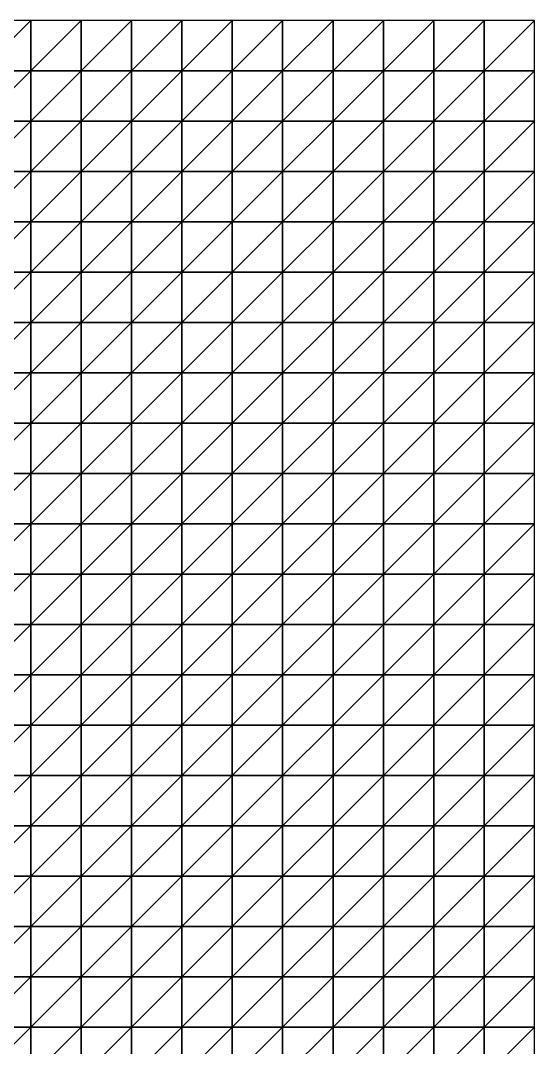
# Model space of a CAD drawing. Header units: metres. Extents: x 351000 to 353000, y 7455000 to 7457000.
# Drawn here: x 352745 to 353000, y 7456490 to 7457000 of the extents above; entities that cross this region are included whole.
import ezdxf

# ---------------------------------------------------------------- set-up
doc = ezdxf.new("R2010")
doc.units = ezdxf.units.M

msp = doc.modelspace()

# ---------------------------------------------------------------- linework, layer by layer
at = {"layer": 'BASE_OF_LEACHED_CAP_BOLC'}
for points in [[(352725, 7456975, 1226.52), (352750, 7456975, 1228.23), (352750, 7457000, 1225.68)], [(352725, 7456975, 1226.52), (352750, 7457000, 1225.68), (352725, 7457000, 1224.01)], [(352750, 7456975, 1228.23), (352775, 7456975, 1230.27), (352775, 7457000, 1228.01)], [(352750, 7456975, 1228.23), (352775, 7457000, 1228.01), (352750, 7457000, 1225.68)], [(352775, 7456975, 1230.27), (352800, 7456975, 1228.71), (352800, 7457000, 1228.21)], [(352775, 7456975, 1230.27), (352800, 7457000, 1228.21), (352775, 7457000, 1228.01)], [(352800, 7456975, 1228.71), (352825, 7456975, 1223.47), (352825, 7457000, 1223.65)], [(352800, 7456975, 1228.71), (352825, 7457000, 1223.65), (352800, 7457000, 1228.21)], [(352825, 7456975, 1223.47), (352850, 7456975, 1219.53), (352850, 7457000, 1219.75)], [(352825, 7456975, 1223.47), (352850, 7457000, 1219.75), (352825, 7457000, 1223.65)], [(352850, 7456975, 1219.53), (352875, 7456975, 1216.82), (352875, 7457000, 1216.39)], [(352850, 7456975, 1219.53), (352875, 7457000, 1216.39), (352850, 7457000, 1219.75)], [(352875, 7456975, 1216.82), (352900, 7456975, 1215.05), (352900, 7457000, 1213.5)], [(352875, 7456975, 1216.82), (352900, 7457000, 1213.5), (352875, 7457000, 1216.39)], [(352900, 7456975, 1215.05), (352925, 7456975, 1208.54), (352925, 7457000, 1209.03)], [(352900, 7456975, 1215.05), (352925, 7457000, 1209.03), (352900, 7457000, 1213.5)], [(352925, 7456975, 1208.54), (352950, 7456975, 1202.13), (352950, 7457000, 1201.93)], [(352925, 7456975, 1208.54), (352950, 7457000, 1201.93), (352925, 7457000, 1209.03)], [(352950, 7456975, 1202.13), (352975, 7456975, 1197.61), (352975, 7457000, 1196.42)], [(352950, 7456975, 1202.13), (352975, 7457000, 1196.42), (352950, 7457000, 1201.93)], [(352975, 7456975, 1197.61), (353000, 7456975, 1195.52), (353000, 7457000, 1193.24)], [(352975, 7456975, 1197.61), (353000, 7457000, 1193.24), (352975, 7457000, 1196.42)], [(352725, 7456950, 1228.24), (352750, 7456950, 1229.85), (352750, 7456975, 1228.23)], [(352725, 7456950, 1228.24), (352750, 7456975, 1228.23), (352725, 7456975, 1226.52)], [(352750, 7456950, 1229.85), (352775, 7456950, 1231.48), (352775, 7456975, 1230.27)], [(352750, 7456950, 1229.85), (352775, 7456975, 1230.27), (352750, 7456975, 1228.23)], [(352775, 7456950, 1231.48), (352800, 7456950, 1229.66), (352800, 7456975, 1228.71)], [(352775, 7456950, 1231.48), (352800, 7456975, 1228.71), (352775, 7456975, 1230.27)], [(352800, 7456950, 1229.66), (352825, 7456950, 1224.29), (352825, 7456975, 1223.47)], [(352800, 7456950, 1229.66), (352825, 7456975, 1223.47), (352800, 7456975, 1228.71)], [(352825, 7456950, 1224.29), (352850, 7456950, 1220.51), (352850, 7456975, 1219.53)], [(352825, 7456950, 1224.29), (352850, 7456975, 1219.53), (352825, 7456975, 1223.47)], [(352850, 7456950, 1220.51), (352875, 7456950, 1218.47), (352875, 7456975, 1216.82)], [(352850, 7456950, 1220.51), (352875, 7456975, 1216.82), (352850, 7456975, 1219.53)], [(352875, 7456950, 1218.47), (352900, 7456950, 1214.25), (352900, 7456975, 1215.05)], [(352875, 7456950, 1218.47), (352900, 7456975, 1215.05), (352875, 7456975, 1216.82)], [(352900, 7456950, 1214.25), (352925, 7456950, 1207.44), (352925, 7456975, 1208.54)], [(352900, 7456950, 1214.25), (352925, 7456975, 1208.54), (352900, 7456975, 1215.05)], [(352925, 7456950, 1207.44), (352950, 7456950, 1201.92), (352950, 7456975, 1202.13)], [(352925, 7456950, 1207.44), (352950, 7456975, 1202.13), (352925, 7456975, 1208.54)], [(352950, 7456950, 1201.92), (352975, 7456950, 1198.57), (352975, 7456975, 1197.61)], [(352950, 7456950, 1201.92), (352975, 7456975, 1197.61), (352950, 7456975, 1202.13)], [(352975, 7456950, 1198.57), (353000, 7456950, 1197.71), (353000, 7456975, 1195.52)], [(352975, 7456950, 1198.57), (353000, 7456975, 1195.52), (352975, 7456975, 1197.61)], [(352725, 7456925, 1228.77), (352750, 7456925, 1230.15), (352750, 7456950, 1229.85)], [(352725, 7456925, 1228.77), (352750, 7456950, 1229.85), (352725, 7456950, 1228.24)], [(352750, 7456925, 1230.15), (352775, 7456925, 1231.27), (352775, 7456950, 1231.48)], [(352750, 7456925, 1230.15), (352775, 7456950, 1231.48), (352750, 7456950, 1229.85)], [(352775, 7456925, 1231.27), (352800, 7456925, 1231.08), (352800, 7456950, 1229.66)], [(352775, 7456925, 1231.27), (352800, 7456950, 1229.66), (352775, 7456950, 1231.48)], [(352800, 7456925, 1231.08), (352825, 7456925, 1226.22), (352825, 7456950, 1224.29)], [(352800, 7456925, 1231.08), (352825, 7456950, 1224.29), (352800, 7456950, 1229.66)], [(352825, 7456925, 1226.22), (352850, 7456925, 1222.63), (352850, 7456950, 1220.51)], [(352825, 7456925, 1226.22), (352850, 7456950, 1220.51), (352825, 7456950, 1224.29)], [(352850, 7456925, 1222.63), (352875, 7456925, 1218.49), (352875, 7456950, 1218.47)], [(352850, 7456925, 1222.63), (352875, 7456950, 1218.47), (352850, 7456950, 1220.51)], [(352875, 7456925, 1218.49), (352900, 7456925, 1211.79), (352900, 7456950, 1214.25)], [(352875, 7456925, 1218.49), (352900, 7456950, 1214.25), (352875, 7456950, 1218.47)], [(352900, 7456925, 1211.79), (352925, 7456925, 1205.67), (352925, 7456950, 1207.44)], [(352900, 7456925, 1211.79), (352925, 7456950, 1207.44), (352900, 7456950, 1214.25)], [(352925, 7456925, 1205.67), (352950, 7456925, 1201.24), (352950, 7456950, 1201.92)], [(352925, 7456925, 1205.67), (352950, 7456950, 1201.92), (352925, 7456950, 1207.44)], [(352950, 7456925, 1201.24), (352975, 7456925, 1199.2), (352975, 7456950, 1198.57)], [(352950, 7456925, 1201.24), (352975, 7456950, 1198.57), (352950, 7456950, 1201.92)], [(352975, 7456925, 1199.2), (353000, 7456925, 1199.65), (353000, 7456950, 1197.71)], [(352975, 7456925, 1199.2), (353000, 7456950, 1197.71), (352975, 7456950, 1198.57)], [(352725, 7456900, 1227.89), (352750, 7456900, 1228.98), (352750, 7456925, 1230.15)], [(352725, 7456900, 1227.89), (352750, 7456925, 1230.15), (352725, 7456925, 1228.77)], [(352750, 7456900, 1228.98), (352775, 7456900, 1229.55), (352775, 7456925, 1231.27)], [(352750, 7456900, 1228.98), (352775, 7456925, 1231.27), (352750, 7456925, 1230.15)], [(352775, 7456900, 1229.55), (352800, 7456900, 1228.66), (352800, 7456925, 1231.08)], [(352775, 7456900, 1229.55), (352800, 7456925, 1231.08), (352775, 7456925, 1231.27)], [(352800, 7456900, 1228.66), (352825, 7456900, 1225.76), (352825, 7456925, 1226.22)], [(352800, 7456900, 1228.66), (352825, 7456925, 1226.22), (352800, 7456925, 1231.08)], [(352825, 7456900, 1225.76), (352850, 7456900, 1220.91), (352850, 7456925, 1222.63)], [(352825, 7456900, 1225.76), (352850, 7456925, 1222.63), (352825, 7456925, 1226.22)], [(352850, 7456900, 1220.91), (352875, 7456900, 1214.8), (352875, 7456925, 1218.49)], [(352850, 7456900, 1220.91), (352875, 7456925, 1218.49), (352850, 7456925, 1222.63)], [(352875, 7456900, 1214.8), (352900, 7456900, 1208.51), (352900, 7456925, 1211.79)], [(352875, 7456900, 1214.8), (352900, 7456925, 1211.79), (352875, 7456925, 1218.49)], [(352900, 7456900, 1208.51), (352925, 7456900, 1203.26), (352925, 7456925, 1205.67)], [(352900, 7456900, 1208.51), (352925, 7456925, 1205.67), (352900, 7456925, 1211.79)], [(352925, 7456900, 1203.26), (352950, 7456900, 1200.07), (352950, 7456925, 1201.24)], [(352925, 7456900, 1203.26), (352950, 7456925, 1201.24), (352925, 7456925, 1205.67)], [(352950, 7456900, 1200.07), (352975, 7456900, 1199.45), (352975, 7456925, 1199.2)], [(352950, 7456900, 1200.07), (352975, 7456925, 1199.2), (352950, 7456925, 1201.24)], [(352975, 7456900, 1199.45), (353000, 7456900, 1201.28), (353000, 7456925, 1199.65)], [(352975, 7456900, 1199.45), (353000, 7456925, 1199.65), (352975, 7456925, 1199.2)], [(352725, 7456875, 1225.65), (352750, 7456875, 1226.44), (352750, 7456900, 1228.98)], [(352725, 7456875, 1225.65), (352750, 7456900, 1228.98), (352725, 7456900, 1227.89)], [(352750, 7456875, 1226.44), (352775, 7456875, 1226.48), (352775, 7456900, 1229.55)], [(352750, 7456875, 1226.44), (352775, 7456900, 1229.55), (352750, 7456900, 1228.98)], [(352775, 7456875, 1226.48), (352800, 7456875, 1224.95), (352800, 7456900, 1228.66)], [(352775, 7456875, 1226.48), (352800, 7456900, 1228.66), (352775, 7456900, 1229.55)], [(352800, 7456875, 1224.95), (352825, 7456875, 1221.48), (352825, 7456900, 1225.76)], [(352800, 7456875, 1224.95), (352825, 7456900, 1225.76), (352800, 7456900, 1228.66)], [(352825, 7456875, 1221.48), (352850, 7456875, 1216.32), (352850, 7456900, 1220.91)], [(352825, 7456875, 1221.48), (352850, 7456900, 1220.91), (352825, 7456900, 1225.76)], [(352850, 7456875, 1216.32), (352875, 7456875, 1210.31), (352875, 7456900, 1214.8)], [(352850, 7456875, 1216.32), (352875, 7456900, 1214.8), (352850, 7456900, 1220.91)], [(352875, 7456875, 1210.31), (352900, 7456875, 1204.61), (352900, 7456900, 1208.51)], [(352875, 7456875, 1210.31), (352900, 7456900, 1208.51), (352875, 7456900, 1214.8)], [(352900, 7456875, 1204.61), (352925, 7456875, 1200.39), (352925, 7456900, 1203.26)], [(352900, 7456875, 1204.61), (352925, 7456900, 1203.26), (352900, 7456900, 1208.51)], [(352925, 7456875, 1200.39), (352950, 7456875, 1198.54), (352950, 7456900, 1200.07)], [(352925, 7456875, 1200.39), (352950, 7456900, 1200.07), (352925, 7456900, 1203.26)], [(352950, 7456875, 1198.54), (352975, 7456875, 1199.37), (352975, 7456900, 1199.45)], [(352950, 7456875, 1198.54), (352975, 7456900, 1199.45), (352950, 7456900, 1200.07)], [(352975, 7456875, 1199.37), (353000, 7456875, 1202.56), (353000, 7456900, 1201.28)], [(352975, 7456875, 1199.37), (353000, 7456900, 1201.28), (352975, 7456900, 1199.45)], [(352725, 7456850, 1222.38), (352750, 7456850, 1222.91), (352750, 7456875, 1226.44)], [(352725, 7456850, 1222.38), (352750, 7456875, 1226.44), (352725, 7456875, 1225.65)], [(352750, 7456850, 1222.91), (352775, 7456850, 1222.49), (352775, 7456875, 1226.48)], [(352750, 7456850, 1222.91), (352775, 7456875, 1226.48), (352750, 7456875, 1226.44)], [(352775, 7456850, 1222.49), (352800, 7456850, 1220.42), (352800, 7456875, 1224.95)], [(352775, 7456850, 1222.49), (352800, 7456875, 1224.95), (352775, 7456875, 1226.48)], [(352800, 7456850, 1220.42), (352825, 7456850, 1216.5), (352825, 7456875, 1221.48)], [(352800, 7456850, 1220.42), (352825, 7456875, 1221.48), (352800, 7456875, 1224.95)], [(352825, 7456850, 1216.5), (352850, 7456850, 1211.19), (352850, 7456875, 1216.32)], [(352825, 7456850, 1216.5), (352850, 7456875, 1216.32), (352825, 7456875, 1221.48)], [(352850, 7456850, 1211.19), (352875, 7456850, 1205.43), (352875, 7456875, 1210.31)], [(352850, 7456850, 1211.19), (352875, 7456875, 1210.31), (352850, 7456875, 1216.32)], [(352875, 7456850, 1205.43), (352900, 7456850, 1200.43), (352900, 7456875, 1204.61)], [(352875, 7456850, 1205.43), (352900, 7456875, 1204.61), (352875, 7456875, 1210.31)], [(352900, 7456850, 1200.43), (352925, 7456850, 1197.31), (352925, 7456875, 1200.39)], [(352900, 7456850, 1200.43), (352925, 7456875, 1200.39), (352900, 7456875, 1204.61)], [(352925, 7456850, 1197.31), (352950, 7456850, 1196.79), (352950, 7456875, 1198.54)], [(352925, 7456850, 1197.31), (352950, 7456875, 1198.54), (352925, 7456875, 1200.39)], [(352950, 7456850, 1196.79), (352975, 7456850, 1199.01), (352975, 7456875, 1199.37)], [(352950, 7456850, 1196.79), (352975, 7456875, 1199.37), (352950, 7456875, 1198.54)], [(352975, 7456850, 1199.01), (353000, 7456850, 1203.46), (353000, 7456875, 1202.56)], [(352975, 7456850, 1199.01), (353000, 7456875, 1202.56), (352975, 7456875, 1199.37)], [(352725, 7456825, 1218.64), (352750, 7456825, 1219), (352750, 7456850, 1222.91)], [(352725, 7456825, 1218.64), (352750, 7456850, 1222.91), (352725, 7456850, 1222.38)], [(352750, 7456825, 1219), (352775, 7456825, 1218.2), (352775, 7456850, 1222.49)], [(352750, 7456825, 1219), (352775, 7456850, 1222.49), (352750, 7456850, 1222.91)], [(352775, 7456825, 1218.2), (352800, 7456825, 1215.68), (352800, 7456850, 1220.42)], [(352775, 7456825, 1218.2), (352800, 7456850, 1220.42), (352775, 7456850, 1222.49)], [(352800, 7456825, 1215.68), (352825, 7456825, 1211.43), (352825, 7456850, 1216.5)], [(352800, 7456825, 1215.68), (352825, 7456850, 1216.5), (352800, 7456850, 1220.42)], [(352825, 7456825, 1211.43), (352850, 7456825, 1206.07), (352850, 7456850, 1211.19)], [(352825, 7456825, 1211.43), (352850, 7456850, 1211.19), (352825, 7456850, 1216.5)], [(352850, 7456825, 1206.07), (352875, 7456825, 1200.64), (352875, 7456850, 1205.43)], [(352850, 7456825, 1206.07), (352875, 7456850, 1205.43), (352850, 7456850, 1211.19)], [(352875, 7456825, 1200.64), (352900, 7456825, 1196.37), (352900, 7456850, 1200.43)], [(352875, 7456825, 1200.64), (352900, 7456850, 1200.43), (352875, 7456850, 1205.43)], [(352900, 7456825, 1196.37), (352925, 7456825, 1194.31), (352925, 7456850, 1197.31)], [(352900, 7456825, 1196.37), (352925, 7456850, 1197.31), (352900, 7456850, 1200.43)], [(352925, 7456825, 1194.31), (352950, 7456825, 1195.01), (352950, 7456850, 1196.79)], [(352925, 7456825, 1194.31), (352950, 7456850, 1196.79), (352925, 7456850, 1197.31)], [(352950, 7456825, 1195.01), (352975, 7456825, 1198.45), (352975, 7456850, 1199.01)], [(352950, 7456825, 1195.01), (352975, 7456850, 1199.01), (352950, 7456850, 1196.79)], [(352975, 7456825, 1198.45), (353000, 7456825, 1203.99), (353000, 7456850, 1203.46)], [(352975, 7456825, 1198.45), (353000, 7456850, 1203.46), (352975, 7456850, 1199.01)], [(352725, 7456800, 1215.12), (352750, 7456800, 1215.4), (352750, 7456825, 1219)], [(352725, 7456800, 1215.12), (352750, 7456825, 1219), (352725, 7456825, 1218.64)], [(352750, 7456800, 1215.4), (352775, 7456800, 1214.31), (352775, 7456825, 1218.2)], [(352750, 7456800, 1215.4), (352775, 7456825, 1218.2), (352750, 7456825, 1219)], [(352775, 7456800, 1214.31), (352800, 7456800, 1211.42), (352800, 7456825, 1215.68)], [(352775, 7456800, 1214.31), (352800, 7456825, 1215.68), (352775, 7456825, 1218.2)], [(352800, 7456800, 1211.42), (352825, 7456800, 1206.9), (352825, 7456825, 1211.43)], [(352800, 7456800, 1211.42), (352825, 7456825, 1211.43), (352800, 7456825, 1215.68)], [(352825, 7456800, 1206.9), (352850, 7456800, 1201.52), (352850, 7456825, 1206.07)], [(352825, 7456800, 1206.9), (352850, 7456825, 1206.07), (352825, 7456825, 1211.43)], [(352850, 7456800, 1201.52), (352875, 7456800, 1196.42), (352875, 7456825, 1200.64)], [(352850, 7456800, 1201.52), (352875, 7456825, 1200.64), (352850, 7456825, 1206.07)], [(352875, 7456800, 1196.42), (352900, 7456800, 1192.82), (352900, 7456825, 1196.37)], [(352875, 7456800, 1196.42), (352900, 7456825, 1196.37), (352875, 7456825, 1200.64)], [(352900, 7456800, 1192.82), (352925, 7456800, 1191.66), (352925, 7456825, 1194.31)], [(352900, 7456800, 1192.82), (352925, 7456825, 1194.31), (352900, 7456825, 1196.37)], [(352925, 7456800, 1191.66), (352950, 7456800, 1193.38), (352950, 7456825, 1195.01)], [(352925, 7456800, 1191.66), (352950, 7456825, 1195.01), (352925, 7456825, 1194.31)], [(352950, 7456800, 1193.38), (352975, 7456800, 1197.79), (352975, 7456825, 1198.45)], [(352950, 7456800, 1193.38), (352975, 7456825, 1198.45), (352950, 7456825, 1195.01)], [(352975, 7456800, 1197.79), (353000, 7456800, 1204.13), (353000, 7456825, 1203.99)], [(352975, 7456800, 1197.79), (353000, 7456825, 1203.99), (352975, 7456825, 1198.45)], [(352725, 7456775, 1212.52), (352750, 7456775, 1212.83), (352750, 7456800, 1215.4)], [(352725, 7456775, 1212.52), (352750, 7456800, 1215.4), (352725, 7456800, 1215.12)], [(352750, 7456775, 1212.83), (352775, 7456775, 1211.51), (352775, 7456800, 1214.31)], [(352750, 7456775, 1212.83), (352775, 7456800, 1214.31), (352750, 7456800, 1215.4)], [(352775, 7456775, 1211.51), (352800, 7456775, 1208.28), (352800, 7456800, 1211.42)], [(352775, 7456775, 1211.51), (352800, 7456800, 1211.42), (352775, 7456800, 1214.31)], [(352800, 7456775, 1208.28), (352825, 7456775, 1203.5), (352825, 7456800, 1206.9)], [(352800, 7456775, 1208.28), (352825, 7456800, 1206.9), (352800, 7456800, 1211.42)], [(352825, 7456775, 1203.5), (352850, 7456775, 1198.08), (352850, 7456800, 1201.52)], [(352825, 7456775, 1203.5), (352850, 7456800, 1201.52), (352825, 7456800, 1206.9)], [(352850, 7456775, 1198.08), (352875, 7456775, 1193.21), (352875, 7456800, 1196.42)], [(352850, 7456775, 1198.08), (352875, 7456800, 1196.42), (352850, 7456800, 1201.52)], [(352875, 7456775, 1193.21), (352900, 7456775, 1190.1), (352900, 7456800, 1192.82)], [(352875, 7456775, 1193.21), (352900, 7456800, 1192.82), (352875, 7456800, 1196.42)], [(352900, 7456775, 1190.1), (352925, 7456775, 1189.61), (352925, 7456800, 1191.66)], [(352900, 7456775, 1190.1), (352925, 7456800, 1191.66), (352900, 7456800, 1192.82)], [(352925, 7456775, 1189.61), (352950, 7456775, 1192.04), (352950, 7456800, 1193.38)], [(352925, 7456775, 1189.61), (352950, 7456800, 1193.38), (352925, 7456800, 1191.66)], [(352950, 7456775, 1192.04), (352975, 7456775, 1197.07), (352975, 7456800, 1197.79)], [(352950, 7456775, 1192.04), (352975, 7456800, 1197.79), (352950, 7456800, 1193.38)], [(352975, 7456775, 1197.07), (353000, 7456775, 1203.89), (353000, 7456800, 1204.13)], [(352975, 7456775, 1197.07), (353000, 7456800, 1204.13), (352975, 7456800, 1197.79)], [(352725, 7456750, 1211.48), (352750, 7456750, 1211.85), (352750, 7456775, 1212.83)], [(352725, 7456750, 1211.48), (352750, 7456775, 1212.83), (352725, 7456775, 1212.52)], [(352750, 7456750, 1211.85), (352775, 7456750, 1210.32), (352775, 7456775, 1211.51)], [(352750, 7456750, 1211.85), (352775, 7456775, 1211.51), (352750, 7456775, 1212.83)], [(352775, 7456750, 1210.32), (352800, 7456750, 1206.75), (352800, 7456775, 1208.28)], [(352775, 7456750, 1210.32), (352800, 7456775, 1208.28), (352775, 7456775, 1211.51)], [(352800, 7456750, 1206.75), (352825, 7456750, 1201.67), (352825, 7456775, 1203.5)], [(352800, 7456750, 1206.75), (352825, 7456775, 1203.5), (352800, 7456775, 1208.28)], [(352825, 7456750, 1201.67), (352850, 7456750, 1196.11), (352850, 7456775, 1198.08)], [(352825, 7456750, 1201.67), (352850, 7456775, 1198.08), (352825, 7456775, 1203.5)], [(352850, 7456750, 1196.11), (352875, 7456750, 1191.32), (352875, 7456775, 1193.21)], [(352850, 7456750, 1196.11), (352875, 7456775, 1193.21), (352850, 7456775, 1198.08)], [(352875, 7456750, 1191.32), (352900, 7456750, 1188.47), (352900, 7456775, 1190.1)], [(352875, 7456750, 1191.32), (352900, 7456775, 1190.1), (352875, 7456775, 1193.21)], [(352900, 7456750, 1188.47), (352925, 7456750, 1188.34), (352925, 7456775, 1189.61)], [(352900, 7456750, 1188.47), (352925, 7456775, 1189.61), (352900, 7456775, 1190.1)], [(352925, 7456750, 1188.34), (352950, 7456750, 1191.11), (352950, 7456775, 1192.04)], [(352925, 7456750, 1188.34), (352950, 7456775, 1192.04), (352925, 7456775, 1189.61)], [(352950, 7456750, 1191.11), (352975, 7456750, 1196.4), (352975, 7456775, 1197.07)], [(352950, 7456750, 1191.11), (352975, 7456775, 1197.07), (352950, 7456775, 1192.04)], [(352975, 7456750, 1196.4), (353000, 7456750, 1203.33), (353000, 7456775, 1203.89)], [(352975, 7456750, 1196.4), (353000, 7456775, 1203.89), (352975, 7456775, 1197.07)], [(352725, 7456725, 1212.37), (352750, 7456725, 1212.82), (352750, 7456750, 1211.85)], [(352725, 7456725, 1212.37), (352750, 7456750, 1211.85), (352725, 7456750, 1211.48)], [(352750, 7456725, 1212.82), (352775, 7456725, 1211.06), (352775, 7456750, 1210.32)], [(352750, 7456725, 1212.82), (352775, 7456750, 1210.32), (352750, 7456750, 1211.85)], [(352775, 7456725, 1211.06), (352800, 7456725, 1207.11), (352800, 7456750, 1206.75)], [(352775, 7456725, 1211.06), (352800, 7456750, 1206.75), (352775, 7456750, 1210.32)], [(352800, 7456725, 1207.11), (352825, 7456725, 1201.66), (352825, 7456750, 1201.67)], [(352800, 7456725, 1207.11), (352825, 7456750, 1201.67), (352800, 7456750, 1206.75)], [(352825, 7456725, 1201.66), (352850, 7456725, 1195.84), (352850, 7456750, 1196.11)], [(352825, 7456725, 1201.66), (352850, 7456750, 1196.11), (352825, 7456750, 1201.67)], [(352850, 7456725, 1195.84), (352875, 7456725, 1190.93), (352875, 7456750, 1191.32)], [(352850, 7456725, 1195.84), (352875, 7456750, 1191.32), (352850, 7456750, 1196.11)], [(352875, 7456725, 1190.93), (352900, 7456725, 1188.08), (352900, 7456750, 1188.47)], [(352875, 7456725, 1190.93), (352900, 7456750, 1188.47), (352875, 7456750, 1191.32)], [(352900, 7456725, 1188.08), (352925, 7456725, 1187.97), (352925, 7456750, 1188.34)], [(352900, 7456725, 1188.08), (352925, 7456750, 1188.34), (352900, 7456750, 1188.47)], [(352925, 7456725, 1187.97), (352950, 7456725, 1190.72), (352950, 7456750, 1191.11)], [(352925, 7456725, 1187.97), (352950, 7456750, 1191.11), (352925, 7456750, 1188.34)], [(352950, 7456725, 1190.72), (352975, 7456725, 1195.86), (352975, 7456750, 1196.4)], [(352950, 7456725, 1190.72), (352975, 7456750, 1196.4), (352950, 7456750, 1191.11)], [(352975, 7456725, 1195.86), (353000, 7456725, 1202.54), (353000, 7456750, 1203.33)], [(352975, 7456725, 1195.86), (353000, 7456750, 1203.33), (352975, 7456750, 1196.4)], [(352725, 7456700, 1215.33), (352750, 7456700, 1215.83), (352750, 7456725, 1212.82)], [(352725, 7456700, 1215.33), (352750, 7456725, 1212.82), (352725, 7456725, 1212.37)], [(352750, 7456700, 1215.83), (352775, 7456700, 1213.79), (352775, 7456725, 1211.06)], [(352750, 7456700, 1215.83), (352775, 7456725, 1211.06), (352750, 7456725, 1212.82)], [(352775, 7456700, 1213.79), (352800, 7456700, 1209.41), (352800, 7456725, 1207.11)], [(352775, 7456700, 1213.79), (352800, 7456725, 1207.11), (352775, 7456725, 1211.06)], [(352800, 7456700, 1209.41), (352825, 7456700, 1203.51), (352825, 7456725, 1201.66)], [(352800, 7456700, 1209.41), (352825, 7456725, 1201.66), (352800, 7456725, 1207.11)], [(352825, 7456700, 1203.51), (352850, 7456700, 1197.3), (352850, 7456725, 1195.84)], [(352825, 7456700, 1203.51), (352850, 7456725, 1195.84), (352825, 7456725, 1201.66)], [(352850, 7456700, 1197.3), (352875, 7456700, 1192.11), (352875, 7456725, 1190.93)], [(352850, 7456700, 1197.3), (352875, 7456725, 1190.93), (352850, 7456725, 1195.84)], [(352875, 7456700, 1192.11), (352900, 7456700, 1189), (352900, 7456725, 1188.08)], [(352875, 7456700, 1192.11), (352900, 7456725, 1188.08), (352875, 7456725, 1190.93)], [(352900, 7456700, 1189), (352925, 7456700, 1188.61), (352925, 7456725, 1187.97)], [(352900, 7456700, 1189), (352925, 7456725, 1187.97), (352900, 7456725, 1188.08)], [(352925, 7456700, 1188.61), (352950, 7456700, 1190.96), (352950, 7456725, 1190.72)], [(352925, 7456700, 1188.61), (352950, 7456725, 1190.72), (352925, 7456725, 1187.97)], [(352950, 7456700, 1190.96), (352975, 7456700, 1195.6), (352975, 7456725, 1195.86)], [(352950, 7456700, 1190.96), (352975, 7456725, 1195.86), (352950, 7456725, 1190.72)], [(352975, 7456700, 1195.6), (353000, 7456700, 1201.71), (353000, 7456725, 1202.54)], [(352975, 7456700, 1195.6), (353000, 7456725, 1202.54), (352975, 7456725, 1195.86)], [(352725, 7456675, 1220.22), (352750, 7456675, 1220.69), (352750, 7456700, 1215.83)], [(352725, 7456675, 1220.22), (352750, 7456700, 1215.83), (352725, 7456700, 1215.33)], [(352750, 7456675, 1220.69), (352775, 7456675, 1218.32), (352775, 7456700, 1213.79)], [(352750, 7456675, 1220.69), (352775, 7456700, 1213.79), (352750, 7456700, 1215.83)], [(352775, 7456675, 1218.32), (352800, 7456675, 1213.47), (352800, 7456700, 1209.41)], [(352775, 7456675, 1218.32), (352800, 7456700, 1209.41), (352775, 7456700, 1213.79)], [(352800, 7456675, 1213.47), (352825, 7456675, 1207.07), (352825, 7456700, 1203.51)], [(352800, 7456675, 1213.47), (352825, 7456700, 1203.51), (352800, 7456700, 1209.41)], [(352825, 7456675, 1207.07), (352850, 7456675, 1200.4), (352850, 7456700, 1197.3)], [(352825, 7456675, 1207.07), (352850, 7456700, 1197.3), (352825, 7456700, 1203.51)], [(352850, 7456675, 1200.4), (352875, 7456675, 1194.78), (352875, 7456700, 1192.11)], [(352850, 7456675, 1200.4), (352875, 7456700, 1192.11), (352850, 7456700, 1197.3)], [(352875, 7456675, 1194.78), (352900, 7456675, 1191.22), (352900, 7456700, 1189)], [(352875, 7456675, 1194.78), (352900, 7456700, 1189), (352875, 7456700, 1192.11)], [(352900, 7456675, 1191.22), (352925, 7456675, 1190.29), (352925, 7456700, 1188.61)], [(352900, 7456675, 1191.22), (352925, 7456700, 1188.61), (352900, 7456700, 1189)], [(352925, 7456675, 1190.29), (352950, 7456675, 1191.98), (352950, 7456700, 1190.96)], [(352925, 7456675, 1190.29), (352950, 7456700, 1190.96), (352925, 7456700, 1188.61)], [(352950, 7456675, 1191.98), (352975, 7456675, 1195.82), (352975, 7456700, 1195.6)], [(352950, 7456675, 1191.98), (352975, 7456700, 1195.6), (352950, 7456700, 1190.96)], [(352975, 7456675, 1195.82), (353000, 7456675, 1201.09), (353000, 7456700, 1201.71)], [(352975, 7456675, 1195.82), (353000, 7456700, 1201.71), (352975, 7456700, 1195.6)], [(352725, 7456650, 1226.65), (352750, 7456650, 1227), (352750, 7456675, 1220.69)], [(352725, 7456650, 1226.65), (352750, 7456675, 1220.69), (352725, 7456675, 1220.22)], [(352750, 7456650, 1227), (352775, 7456650, 1224.26), (352775, 7456675, 1218.32)], [(352750, 7456650, 1227), (352775, 7456675, 1218.32), (352750, 7456675, 1220.69)], [(352775, 7456650, 1224.26), (352800, 7456650, 1218.93), (352800, 7456675, 1213.47)], [(352775, 7456650, 1224.26), (352800, 7456675, 1213.47), (352775, 7456675, 1218.32)], [(352800, 7456650, 1218.93), (352825, 7456650, 1212.04), (352825, 7456675, 1207.07)], [(352800, 7456650, 1218.93), (352825, 7456675, 1207.07), (352800, 7456675, 1213.47)], [(352825, 7456650, 1212.04), (352850, 7456650, 1204.91), (352850, 7456675, 1200.4)], [(352825, 7456650, 1212.04), (352850, 7456675, 1200.4), (352825, 7456675, 1207.07)], [(352850, 7456650, 1204.91), (352875, 7456650, 1198.8), (352875, 7456675, 1194.78)], [(352850, 7456650, 1204.91), (352875, 7456675, 1194.78), (352850, 7456675, 1200.4)], [(352875, 7456650, 1198.8), (352900, 7456650, 1194.68), (352900, 7456675, 1191.22)], [(352875, 7456650, 1198.8), (352900, 7456675, 1191.22), (352875, 7456675, 1194.78)], [(352900, 7456650, 1194.68), (352925, 7456650, 1193.05), (352925, 7456675, 1190.29)], [(352900, 7456650, 1194.68), (352925, 7456675, 1190.29), (352900, 7456675, 1191.22)], [(352925, 7456650, 1193.05), (352950, 7456650, 1193.88), (352950, 7456675, 1191.98)], [(352925, 7456650, 1193.05), (352950, 7456675, 1191.98), (352925, 7456675, 1190.29)], [(352950, 7456650, 1193.88), (352975, 7456650, 1196.73), (352975, 7456675, 1195.82)], [(352950, 7456650, 1193.88), (352975, 7456675, 1195.82), (352950, 7456675, 1191.98)], [(352975, 7456650, 1196.73), (353000, 7456650, 1200.99), (353000, 7456675, 1201.09)], [(352975, 7456650, 1196.73), (353000, 7456675, 1201.09), (352975, 7456675, 1195.82)], [(352725, 7456625, 1234.06), (352750, 7456625, 1234.21), (352750, 7456650, 1227)], [(352725, 7456625, 1234.06), (352750, 7456650, 1227), (352725, 7456650, 1226.65)], [(352750, 7456625, 1234.21), (352775, 7456625, 1231.09), (352775, 7456650, 1224.26)], [(352750, 7456625, 1234.21), (352775, 7456650, 1224.26), (352750, 7456650, 1227)], [(352775, 7456625, 1231.09), (352800, 7456625, 1225.33), (352800, 7456650, 1218.93)], [(352775, 7456625, 1231.09), (352800, 7456650, 1218.93), (352775, 7456650, 1224.26)], [(352800, 7456625, 1225.33), (352825, 7456625, 1218.03), (352825, 7456650, 1212.04)], [(352800, 7456625, 1225.33), (352825, 7456650, 1212.04), (352800, 7456650, 1218.93)], [(352825, 7456625, 1218.03), (352850, 7456625, 1210.5), (352850, 7456650, 1204.91)], [(352825, 7456625, 1218.03), (352850, 7456650, 1204.91), (352825, 7456650, 1212.04)], [(352850, 7456625, 1210.5), (352875, 7456625, 1203.95), (352875, 7456650, 1198.8)], [(352850, 7456625, 1210.5), (352875, 7456650, 1198.8), (352850, 7456650, 1204.91)], [(352875, 7456625, 1203.95), (352900, 7456625, 1199.27), (352900, 7456650, 1194.68)], [(352875, 7456625, 1203.95), (352900, 7456650, 1194.68), (352875, 7456650, 1198.8)], [(352900, 7456625, 1199.27), (352925, 7456625, 1196.9), (352925, 7456650, 1193.05)], [(352900, 7456625, 1199.27), (352925, 7456650, 1193.05), (352900, 7456650, 1194.68)], [(352925, 7456625, 1196.9), (352950, 7456625, 1196.78), (352950, 7456650, 1193.88)], [(352925, 7456625, 1196.9), (352950, 7456650, 1193.88), (352925, 7456650, 1193.05)], [(352950, 7456625, 1196.78), (352975, 7456625, 1198.55), (352975, 7456650, 1196.73)], [(352950, 7456625, 1196.78), (352975, 7456650, 1196.73), (352950, 7456650, 1193.88)], [(352975, 7456625, 1198.55), (353000, 7456625, 1201.7), (353000, 7456650, 1200.99)], [(352975, 7456625, 1198.55), (353000, 7456650, 1200.99), (352975, 7456650, 1196.73)], [(352725, 7456600, 1241.82), (352750, 7456600, 1241.69), (352750, 7456625, 1234.21)], [(352725, 7456600, 1241.82), (352750, 7456625, 1234.21), (352725, 7456625, 1234.06)], [(352750, 7456600, 1241.69), (352775, 7456600, 1238.23), (352775, 7456625, 1231.09)], [(352750, 7456600, 1241.69), (352775, 7456625, 1231.09), (352750, 7456625, 1234.21)], [(352775, 7456600, 1238.23), (352800, 7456600, 1232.15), (352800, 7456625, 1225.33)], [(352775, 7456600, 1238.23), (352800, 7456625, 1225.33), (352775, 7456625, 1231.09)], [(352800, 7456600, 1232.15), (352825, 7456600, 1224.59), (352825, 7456625, 1218.03)], [(352800, 7456600, 1232.15), (352825, 7456625, 1218.03), (352800, 7456625, 1225.33)], [(352825, 7456600, 1224.59), (352850, 7456600, 1216.81), (352850, 7456625, 1210.5)], [(352825, 7456600, 1224.59), (352850, 7456625, 1210.5), (352825, 7456625, 1218.03)], [(352850, 7456600, 1216.81), (352875, 7456600, 1209.96), (352875, 7456625, 1203.95)], [(352850, 7456600, 1216.81), (352875, 7456625, 1203.95), (352850, 7456625, 1210.5)], [(352875, 7456600, 1209.96), (352900, 7456600, 1204.83), (352900, 7456625, 1199.27)], [(352875, 7456600, 1209.96), (352900, 7456625, 1199.27), (352875, 7456625, 1203.95)], [(352900, 7456600, 1204.83), (352925, 7456600, 1201.77), (352925, 7456625, 1196.9)], [(352900, 7456600, 1204.83), (352925, 7456625, 1196.9), (352900, 7456625, 1199.27)], [(352925, 7456600, 1201.77), (352950, 7456600, 1200.74), (352950, 7456625, 1196.78)], [(352925, 7456600, 1201.77), (352950, 7456625, 1196.78), (352925, 7456625, 1196.9)], [(352950, 7456600, 1200.74), (352975, 7456600, 1201.44), (352975, 7456625, 1198.55)], [(352950, 7456600, 1200.74), (352975, 7456625, 1198.55), (352950, 7456625, 1196.78)], [(352975, 7456600, 1201.44), (353000, 7456600, 1203.47), (353000, 7456625, 1201.7)], [(352975, 7456600, 1201.44), (353000, 7456625, 1201.7), (352975, 7456625, 1198.55)], [(352725, 7456575, 1247.1), (352750, 7456575, 1247.99), (352750, 7456600, 1241.69)], [(352725, 7456575, 1247.1), (352750, 7456600, 1241.69), (352725, 7456600, 1241.82)], [(352750, 7456575, 1247.99), (352775, 7456575, 1245.12), (352775, 7456600, 1238.23)], [(352750, 7456575, 1247.99), (352775, 7456600, 1238.23), (352750, 7456600, 1241.69)], [(352775, 7456575, 1245.12), (352800, 7456575, 1238.88), (352800, 7456600, 1232.15)], [(352775, 7456575, 1245.12), (352800, 7456600, 1232.15), (352775, 7456600, 1238.23)], [(352800, 7456575, 1238.88), (352825, 7456575, 1231.27), (352825, 7456600, 1224.59)], [(352800, 7456575, 1238.88), (352825, 7456600, 1224.59), (352800, 7456600, 1232.15)], [(352825, 7456575, 1231.27), (352850, 7456575, 1223.47), (352850, 7456600, 1216.81)], [(352825, 7456575, 1231.27), (352850, 7456600, 1216.81), (352825, 7456600, 1224.59)], [(352850, 7456575, 1223.47), (352875, 7456575, 1216.53), (352875, 7456600, 1209.96)], [(352850, 7456575, 1223.47), (352875, 7456600, 1209.96), (352850, 7456600, 1216.81)], [(352875, 7456575, 1216.53), (352900, 7456575, 1211.12), (352900, 7456600, 1204.83)], [(352875, 7456575, 1216.53), (352900, 7456600, 1204.83), (352875, 7456600, 1209.96)], [(352900, 7456575, 1211.12), (352925, 7456575, 1207.54), (352925, 7456600, 1201.77)], [(352900, 7456575, 1211.12), (352925, 7456600, 1201.77), (352900, 7456600, 1204.83)], [(352925, 7456575, 1207.54), (352950, 7456575, 1205.72), (352950, 7456600, 1200.74)], [(352925, 7456575, 1207.54), (352950, 7456600, 1200.74), (352925, 7456600, 1201.77)], [(352950, 7456575, 1205.72), (352975, 7456575, 1205.44), (352975, 7456600, 1201.44)], [(352950, 7456575, 1205.72), (352975, 7456600, 1201.44), (352950, 7456600, 1200.74)], [(352975, 7456575, 1205.44), (353000, 7456575, 1206.43), (353000, 7456600, 1203.47)], [(352975, 7456575, 1205.44), (353000, 7456600, 1203.47), (352975, 7456600, 1201.44)], [(352725, 7456550, 1249.83), (352750, 7456550, 1251.02), (352750, 7456575, 1247.99)], [(352725, 7456550, 1249.83), (352750, 7456575, 1247.99), (352725, 7456575, 1247.1)], [(352750, 7456550, 1251.02), (352775, 7456550, 1251.26), (352775, 7456575, 1245.12)], [(352750, 7456550, 1251.02), (352775, 7456575, 1245.12), (352750, 7456575, 1247.99)], [(352775, 7456550, 1251.26), (352800, 7456550, 1245.04), (352800, 7456575, 1238.88)], [(352775, 7456550, 1251.26), (352800, 7456575, 1238.88), (352775, 7456575, 1245.12)], [(352800, 7456550, 1245.04), (352825, 7456550, 1237.62), (352825, 7456575, 1231.27)], [(352800, 7456550, 1245.04), (352825, 7456575, 1231.27), (352800, 7456575, 1238.88)], [(352825, 7456550, 1237.62), (352850, 7456550, 1230.07), (352850, 7456575, 1223.47)], [(352825, 7456550, 1237.62), (352850, 7456575, 1223.47), (352825, 7456575, 1231.27)], [(352850, 7456550, 1230.07), (352875, 7456550, 1223.3), (352875, 7456575, 1216.53)], [(352850, 7456550, 1230.07), (352875, 7456575, 1216.53), (352850, 7456575, 1223.47)], [(352875, 7456550, 1223.3), (352900, 7456550, 1217.87), (352900, 7456575, 1211.12)], [(352875, 7456550, 1223.3), (352900, 7456575, 1211.12), (352875, 7456575, 1216.53)], [(352900, 7456550, 1217.87), (352925, 7456550, 1213.97), (352925, 7456575, 1207.54)], [(352900, 7456550, 1217.87), (352925, 7456575, 1207.54), (352900, 7456575, 1211.12)], [(352925, 7456550, 1213.97), (352950, 7456550, 1211.57), (352950, 7456575, 1205.72)], [(352925, 7456550, 1213.97), (352950, 7456575, 1205.72), (352925, 7456575, 1207.54)], [(352950, 7456550, 1211.57), (352975, 7456550, 1210.47), (352975, 7456575, 1205.44)], [(352950, 7456550, 1211.57), (352975, 7456575, 1205.44), (352950, 7456575, 1205.72)], [(352975, 7456550, 1210.47), (353000, 7456550, 1210.55), (353000, 7456575, 1206.43)], [(352975, 7456550, 1210.47), (353000, 7456575, 1206.43), (352975, 7456575, 1205.44)], [(352725, 7456525, 1255.78), (352750, 7456525, 1256.9), (352750, 7456550, 1251.02)], [(352725, 7456525, 1255.78), (352750, 7456550, 1251.02), (352725, 7456550, 1249.83)], [(352750, 7456525, 1256.9), (352775, 7456525, 1256.26), (352775, 7456550, 1251.26)], [(352750, 7456525, 1256.9), (352775, 7456550, 1251.26), (352750, 7456550, 1251.02)], [(352775, 7456525, 1256.26), (352800, 7456525, 1250.24), (352800, 7456550, 1245.04)], [(352775, 7456525, 1256.26), (352800, 7456550, 1245.04), (352775, 7456550, 1251.26)], [(352800, 7456525, 1250.24), (352825, 7456525, 1243.24), (352825, 7456550, 1237.62)], [(352800, 7456525, 1250.24), (352825, 7456550, 1237.62), (352800, 7456550, 1245.04)], [(352825, 7456525, 1243.24), (352850, 7456525, 1236.22), (352850, 7456550, 1230.07)], [(352825, 7456525, 1243.24), (352850, 7456550, 1230.07), (352825, 7456550, 1237.62)], [(352850, 7456525, 1236.22), (352875, 7456525, 1229.9), (352875, 7456550, 1223.3)], [(352850, 7456525, 1236.22), (352875, 7456550, 1223.3), (352850, 7456550, 1230.07)], [(352875, 7456525, 1229.9), (352900, 7456525, 1224.7), (352900, 7456550, 1217.87)], [(352875, 7456525, 1229.9), (352900, 7456550, 1217.87), (352875, 7456550, 1223.3)], [(352900, 7456525, 1224.7), (352925, 7456525, 1220.75), (352925, 7456550, 1213.97)], [(352900, 7456525, 1224.7), (352925, 7456550, 1213.97), (352900, 7456550, 1217.87)], [(352925, 7456525, 1220.75), (352950, 7456525, 1217.98), (352950, 7456550, 1211.57)], [(352925, 7456525, 1220.75), (352950, 7456550, 1211.57), (352925, 7456550, 1213.97)], [(352950, 7456525, 1217.98), (352975, 7456525, 1216.28), (352975, 7456550, 1210.47)], [(352950, 7456525, 1217.98), (352975, 7456550, 1210.47), (352950, 7456550, 1211.57)], [(352975, 7456525, 1216.28), (353000, 7456525, 1215.62), (353000, 7456550, 1210.55)], [(352975, 7456525, 1216.28), (353000, 7456550, 1210.55), (352975, 7456550, 1210.47)], [(352725, 7456500, 1263.47), (352750, 7456500, 1263.85), (352750, 7456525, 1256.9)], [(352725, 7456500, 1263.47), (352750, 7456525, 1256.9), (352725, 7456525, 1255.78)], [(352750, 7456500, 1263.85), (352775, 7456500, 1259.82), (352775, 7456525, 1256.26)], [(352750, 7456500, 1263.85), (352775, 7456525, 1256.26), (352750, 7456525, 1256.9)], [(352775, 7456500, 1259.82), (352800, 7456500, 1254.17), (352800, 7456525, 1250.24)], [(352775, 7456500, 1259.82), (352800, 7456525, 1250.24), (352775, 7456525, 1256.26)], [(352800, 7456500, 1254.17), (352825, 7456500, 1247.81), (352825, 7456525, 1243.24)], [(352800, 7456500, 1254.17), (352825, 7456525, 1243.24), (352800, 7456525, 1250.24)], [(352825, 7456500, 1247.81), (352850, 7456500, 1241.53), (352850, 7456525, 1236.22)], [(352825, 7456500, 1247.81), (352850, 7456525, 1236.22), (352825, 7456525, 1243.24)], [(352850, 7456500, 1241.53), (352875, 7456500, 1235.91), (352875, 7456525, 1229.9)], [(352850, 7456500, 1241.53), (352875, 7456525, 1229.9), (352850, 7456525, 1236.22)], [(352875, 7456500, 1235.91), (352900, 7456500, 1231.2), (352900, 7456525, 1224.7)], [(352875, 7456500, 1235.91), (352900, 7456525, 1224.7), (352875, 7456525, 1229.9)], [(352900, 7456500, 1231.2), (352925, 7456500, 1227.45), (352925, 7456525, 1220.75)], [(352900, 7456500, 1231.2), (352925, 7456525, 1220.75), (352900, 7456525, 1224.7)], [(352925, 7456500, 1227.45), (352950, 7456500, 1224.56), (352950, 7456525, 1217.98)], [(352925, 7456500, 1227.45), (352950, 7456525, 1217.98), (352925, 7456525, 1220.75)], [(352950, 7456500, 1224.56), (352975, 7456500, 1222.49), (352975, 7456525, 1216.28)], [(352950, 7456500, 1224.56), (352975, 7456525, 1216.28), (352950, 7456525, 1217.98)], [(352975, 7456500, 1222.49), (353000, 7456500, 1221.28), (353000, 7456525, 1215.62)], [(352975, 7456500, 1222.49), (353000, 7456525, 1215.62), (352975, 7456525, 1216.28)], [(352725, 7456475, 1267.75), (352750, 7456475, 1265.76), (352750, 7456500, 1263.85)], [(352725, 7456475, 1267.75), (352750, 7456500, 1263.85), (352725, 7456500, 1263.47)], [(352750, 7456475, 1265.76), (352775, 7456475, 1261.78), (352775, 7456500, 1259.82)], [(352750, 7456475, 1265.76), (352775, 7456500, 1259.82), (352750, 7456500, 1263.85)], [(352775, 7456475, 1261.78), (352800, 7456475, 1256.6), (352800, 7456500, 1254.17)], [(352775, 7456475, 1261.78), (352800, 7456500, 1254.17), (352775, 7456500, 1259.82)], [(352800, 7456475, 1256.6), (352825, 7456475, 1251.03), (352825, 7456500, 1247.81)], [(352800, 7456475, 1256.6), (352825, 7456500, 1247.81), (352800, 7456500, 1254.17)], [(352825, 7456475, 1251.03), (352850, 7456475, 1245.68), (352850, 7456500, 1241.53)], [(352825, 7456475, 1251.03), (352850, 7456500, 1241.53), (352825, 7456500, 1247.81)], [(352850, 7456475, 1245.68), (352875, 7456475, 1240.94), (352875, 7456500, 1235.91)], [(352850, 7456475, 1245.68), (352875, 7456500, 1235.91), (352850, 7456500, 1241.53)], [(352875, 7456475, 1240.94), (352900, 7456475, 1236.93), (352900, 7456500, 1231.2)], [(352875, 7456475, 1240.94), (352900, 7456500, 1231.2), (352875, 7456500, 1235.91)], [(352900, 7456475, 1236.93), (352925, 7456475, 1233.59), (352925, 7456500, 1227.45)], [(352900, 7456475, 1236.93), (352925, 7456500, 1227.45), (352900, 7456500, 1231.2)], [(352925, 7456475, 1233.59), (352950, 7456475, 1230.83), (352950, 7456500, 1224.56)], [(352925, 7456475, 1233.59), (352950, 7456500, 1224.56), (352925, 7456500, 1227.45)], [(352950, 7456475, 1230.83), (352975, 7456475, 1228.61), (352975, 7456500, 1222.49)], [(352950, 7456475, 1230.83), (352975, 7456500, 1222.49), (352950, 7456500, 1224.56)], [(352975, 7456475, 1228.61), (353000, 7456475, 1227.06), (353000, 7456500, 1221.28)], [(352975, 7456475, 1228.61), (353000, 7456500, 1221.28), (352975, 7456500, 1222.49)]]:
    msp.add_3dface(points, dxfattribs=at)

doc.saveas('drawing.dxf')
